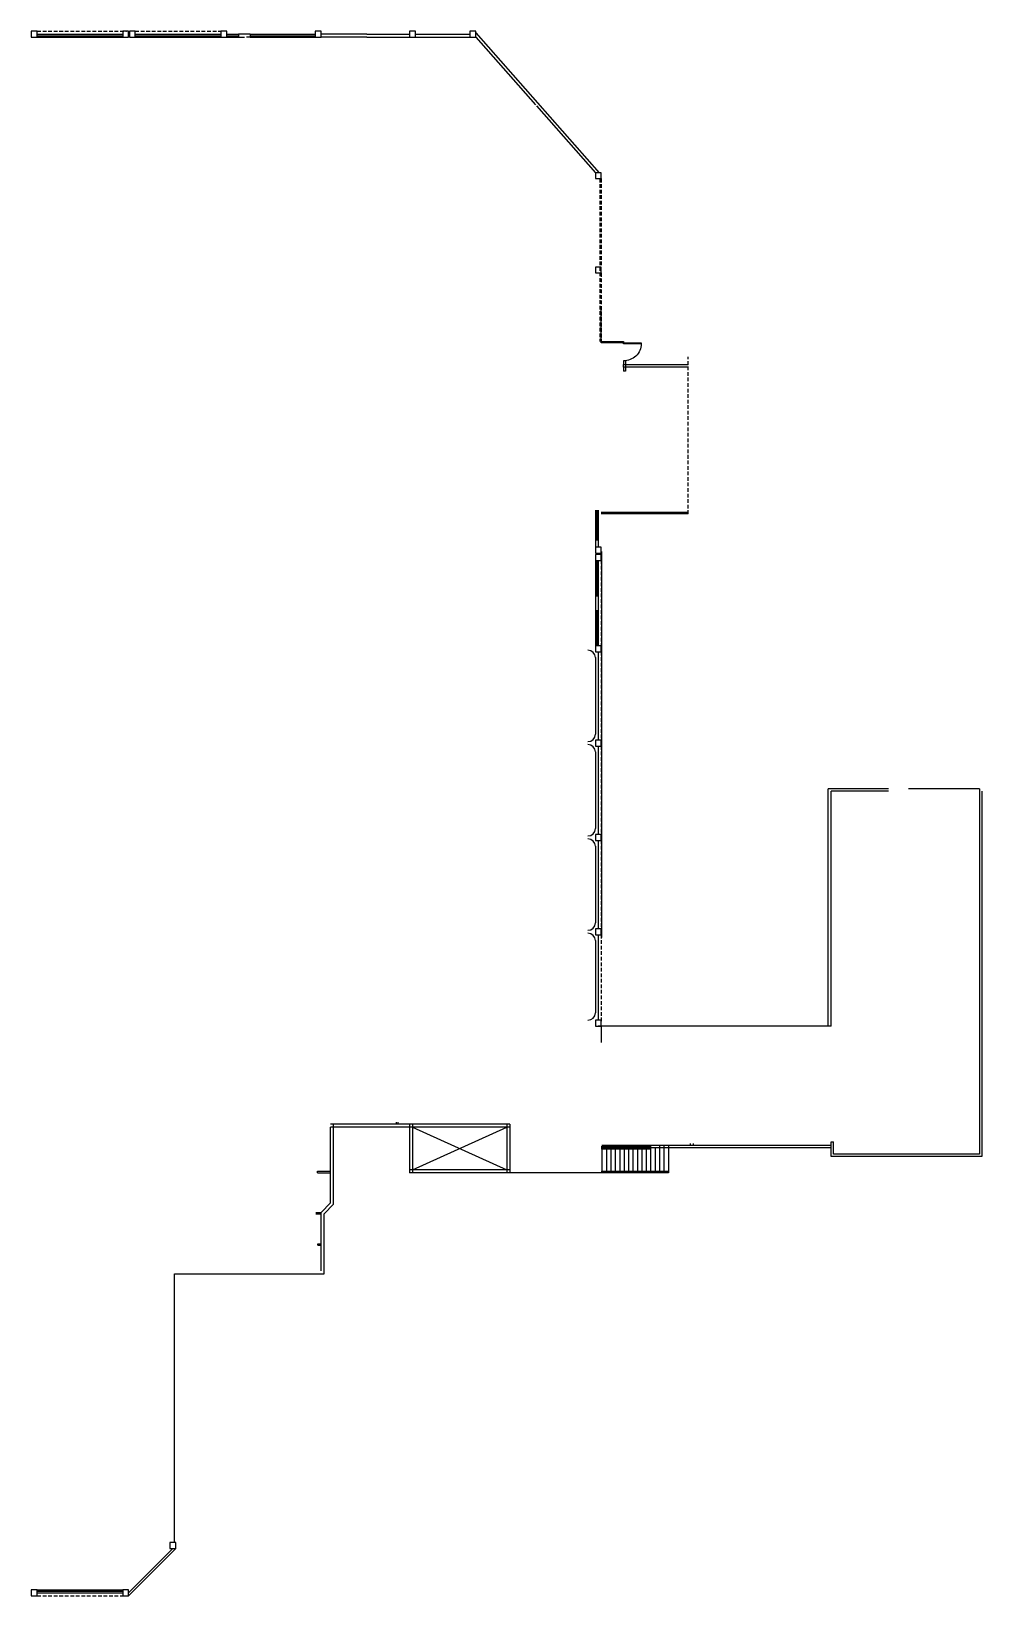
# Model space of a CAD drawing. Header units: metres. Extents: x 51 to 18146, y -212 to 18074.
# Drawn here: x 156.1 to 220.6, y 488.6 to 594.8 of the extents above; entities that cross this region are included whole.
import ezdxf

# ---------------------------------------------------------------- set-up
doc = ezdxf.new("R2010")
doc.units = ezdxf.units.M
doc.linetypes.add('HIDDEN', pattern=[0.375, 0.25, -0.125])
doc.layers.get('0').update_dxf_attribs({"color": 250})
for name, color, linetype in [('AY', 1, 'Continuous'), ('COL', 2, 'Continuous'), ('GR', 6, 'Continuous'), ('NO', 250, 'Continuous'), ('PA', 7, 'Continuous'), ('PU', 1, 'Continuous'), ('TA', 3, 'Continuous'), ('VE', 5, 'Continuous')]:
    doc.layers.add(name, color=color, linetype=linetype)
doc.layers.get('0').freeze()

# ---------------------------------------------------------------- blocks, each defined once
blk = doc.blocks.new('-COL40-')
at = {"color": 0}
blk.add_lwpolyline([(-0.2, 0.2), (-0.2, -0.2), (0.2, -0.2), (0.2, 0.2)], close=True, dxfattribs=at)
blk = doc.blocks.new('P-IZ')
at = {"color": 0}
blk.add_lwpolyline([(0.05, 1), (0.05, 0), (0, 0), (0, 1), (0.05, 1, -0.429311), (1, 0, -3.280951)], format="xyb", dxfattribs=at)

msp = doc.modelspace()

# ---------------------------------------------------------------- linework, layer by layer
at = {"layer": 'AY', "color": 0, "linetype": 'HIDDEN'}
for p, q in [((156.544, 594.766), (162.594, 594.766)), ((163.194, 594.766), (168.994, 594.766)), ((194.694, 584.766), (194.694, 573.721)), ((194.794, 584.766), (194.794, 578.766)), ((194.794, 578.366), (194.794, 573.621)), ((200.694, 562.016), (200.694, 572.666)), ((194.794, 558.866), (194.794, 553.066)), ((194.794, 552.666), (194.794, 546.666)), ((194.794, 546.266), (194.794, 540.266)), ((194.794, 539.866), (194.794, 533.866)), ((194.794, 533.466), (194.794, 527.466)), ((156.544, 488.616), (162.344, 488.616))]:
    msp.add_line(p, q, dxfattribs=at)
at = {"layer": 'AY', "color": 0}
for p, q in [((194.844, 533.266), (194.844, 559.466)), ((214.267, 543.366), (210.194, 543.366)), ((220.444, 543.366), (220.444, 518.566)), ((210.394, 519.166), (194.844, 519.166)), ((210.394, 519.416), (210.544, 519.416)), ((210.394, 519.016), (210.394, 519.416)), ((210.544, 518.566), (210.544, 519.416)), ((220.444, 518.566), (210.544, 518.566))]:
    msp.add_line(p, q, dxfattribs=at)
at = {"layer": 'AY', "color": 15}
for points in [[(210.194, 527.266), (210.194, 543.366)], [(210.394, 527.266), (210.394, 543.216)]]:
    msp.add_lwpolyline(points, dxfattribs=at)
at = {"layer": 'GR', "color": 15}
for p, q in [((198.744, 519.166), (198.744, 517.416)), ((199.044, 519.166), (199.044, 517.416)), ((199.344, 519.166), (199.344, 517.416)), ((194.844, 518.966), (194.844, 517.416)), ((195.144, 518.966), (195.144, 517.416)), ((195.444, 518.966), (195.444, 517.416)), ((195.744, 518.966), (195.744, 517.416)), ((196.044, 518.966), (196.044, 517.416)), ((196.344, 518.966), (196.344, 517.416)), ((196.644, 518.966), (196.644, 517.416)), ((196.944, 518.966), (196.944, 517.416)), ((197.244, 518.966), (197.244, 517.416)), ((197.544, 518.966), (197.544, 517.416)), ((197.844, 518.966), (197.844, 517.416)), ((198.144, 518.966), (198.144, 517.416)), ((198.444, 519.016), (198.444, 517.416))]:
    msp.add_line(p, q, dxfattribs=at)
for points in [[(198.144, 519.066), (198.144, 519.016), (194.844, 519.016), (194.844, 519.116), (198.144, 519.116), (198.144, 519.066), (194.844, 519.066)], [(198.144, 518.966), (198.144, 518.916), (194.844, 518.916), (194.844, 519.016), (198.144, 519.016), (198.144, 518.966), (194.844, 518.966)], [(199.344, 517.366), (199.344, 517.316), (194.844, 517.316), (194.844, 517.416), (199.344, 517.416), (199.344, 517.366), (194.844, 517.366)]]:
    msp.add_lwpolyline(points, dxfattribs=at)
at = {"layer": 'NO'}
for p, q in [((182.194, 594.566), (185.894, 594.566)), ((186.294, 594.668), (194.661, 585.166)), ((182.194, 594.366), (185.894, 594.366)), ((186.294, 594.366), (190.335, 589.776)), ((190.401, 589.701), (194.394, 585.166)), ((194.794, 573.721), (196.294, 573.721)), ((194.944, 573.621), (194.794, 573.621)), ((196.294, 573.621), (194.944, 573.621)), ((196.294, 573.721), (196.294, 573.621)), ((196.444, 572.408), (196.294, 572.408)), ((196.294, 572.408), (196.294, 572.166)), ((196.294, 572.166), (200.694, 572.166)), ((196.294, 571.966), (196.294, 572.166)), ((196.444, 572.408), (196.444, 571.703)), ((196.294, 571.966), (196.294, 571.703)), ((196.444, 571.703), (196.294, 571.703)), ((200.694, 562.116), (194.794, 562.116)), ((200.694, 562.016), (194.794, 562.016)), ((220.444, 543.366), (215.641, 543.366)), ((210.394, 527.266), (194.594, 527.266)), ((176.444, 515.266), (176.444, 520.416)), ((176.644, 515.184), (176.644, 520.616)), ((180.894, 520.756), (180.894, 520.616)), ((180.994, 520.756), (180.994, 520.616)), ((181.994, 520.416), (188.394, 517.516)), ((181.994, 517.516), (188.394, 520.416)), ((200.818, 519.292), (200.818, 519.166)), ((201.018, 519.305), (201.018, 519.166)), ((175.556, 517.416), (176.444, 517.416)), ((175.556, 517.316), (175.556, 517.416)), ((175.556, 517.316), (176.444, 517.316)), ((188.594, 517.516), (181.794, 517.516)), ((188.594, 517.316), (181.794, 517.316)), ((194.844, 517.316), (188.594, 517.316)), ((175.436, 514.616), (175.794, 514.616)), ((175.436, 514.516), (175.794, 514.516)), ((175.568, 512.492), (175.794, 512.492)), ((175.568, 512.392), (175.568, 512.492)), ((175.568, 512.392), (175.794, 512.392)), ((165.844, 492.216), (165.844, 510.466)), ((162.744, 488.816), (165.744, 491.816)), ((165.944, 492.216), (165.844, 492.216))]:
    msp.add_line(p, q, dxfattribs=at)
at = {"layer": 'PA', "color": 0}
for p, q in [((170.194, 594.566), (170.194, 594.366)), ((170.994, 594.566), (170.194, 594.566)), ((170.994, 594.566), (170.994, 594.366)), ((178.894, 594.566), (175.794, 594.566)), ((160.244, 594.366), (160.394, 594.366)), ((170.194, 594.366), (170.594, 594.366)), ((170.994, 594.366), (170.744, 594.366)), ((178.894, 594.366), (175.794, 594.366)), ((200.694, 571.966), (196.294, 571.966)), ((194.394, 560.266), (194.594, 560.266)), ((194.394, 560.266), (194.394, 559.766)), ((194.594, 560.266), (194.594, 559.766)), ((194.394, 556.466), (194.394, 555.466)), ((194.394, 556.466), (194.594, 556.466)), ((194.594, 556.466), (194.594, 555.466)), ((194.394, 555.466), (194.594, 555.466)), ((194.394, 552.266), (194.394, 547.066)), ((194.594, 552.666), (194.594, 546.666)), ((194.394, 545.866), (194.394, 540.666)), ((194.594, 546.266), (194.594, 540.266)), ((194.394, 539.466), (194.394, 534.266)), ((194.594, 539.866), (194.594, 533.866)), ((194.394, 533.066), (194.394, 528.166)), ((194.594, 533.466), (194.594, 527.666))]:
    msp.add_line(p, q, dxfattribs=at)
at = {"layer": 'PA', "color": 15}
for centre, start, end in [((193.894, 552.266), 0, 90), ((193.894, 547.066), 270, 0), ((193.894, 545.866), 0, 90), ((193.894, 540.666), 270, 0), ((193.894, 539.466), 0, 90), ((193.894, 534.266), 270, 0), ((193.894, 533.066), 0, 90), ((193.894, 528.166), 270, 0)]:
    msp.add_arc(centre, 0.5, start, end, dxfattribs=at)
at = {"layer": 'TA', "color": 0}
for p, q in [((214.267, 543.216), (210.394, 543.216)), ((194.794, 527.266), (194.794, 526.143)), ((181.794, 520.616), (176.444, 520.616)), ((181.794, 520.416), (176.444, 520.416)), ((188.594, 520.616), (181.794, 520.616)), ((181.794, 520.616), (181.794, 517.316)), ((188.594, 520.416), (181.794, 520.416)), ((181.994, 520.616), (181.994, 517.316)), ((188.394, 520.616), (188.394, 517.316)), ((188.594, 520.616), (188.594, 517.316)), ((175.794, 514.616), (176.444, 515.266)), ((175.994, 514.534), (176.644, 515.184)), ((175.794, 510.666), (175.794, 514.616)), ((175.994, 510.466), (175.994, 514.534)), ((165.844, 510.466), (175.994, 510.466)), ((165.944, 491.816), (162.744, 488.616))]:
    msp.add_line(p, q, dxfattribs=at)
at = {"layer": 'TA', "color": 15}
msp.add_lwpolyline([(220.594, 543.216), (220.594, 518.416), (210.394, 518.416), (210.394, 519.016), (194.844, 519.016)], dxfattribs=at)
at = {"layer": 'VE', "color": 0}
for p, q in [((156.544, 594.566), (162.344, 594.566)), ((156.544, 594.466), (162.344, 594.466)), ((163.194, 594.566), (168.994, 594.566)), ((163.194, 594.466), (168.994, 594.466)), ((169.394, 594.566), (170.194, 594.566)), ((169.394, 594.466), (170.194, 594.466)), ((170.994, 594.566), (175.394, 594.566)), ((170.994, 594.466), (175.394, 594.466)), ((178.894, 594.566), (181.794, 594.566)), ((156.544, 594.416), (162.344, 594.416)), ((156.544, 594.366), (160.244, 594.366)), ((160.394, 594.366), (162.344, 594.366)), ((163.194, 594.416), (168.994, 594.416)), ((163.194, 594.366), (168.994, 594.366)), ((169.394, 594.416), (170.194, 594.416)), ((169.394, 594.366), (170.194, 594.366)), ((170.994, 594.416), (175.394, 594.416)), ((170.994, 594.366), (175.394, 594.366)), ((178.894, 594.366), (181.794, 594.366)), ((194.794, 573.621), (194.794, 576.066)), ((194.394, 562.266), (194.394, 560.266)), ((194.444, 562.266), (194.444, 560.266)), ((194.494, 562.266), (194.494, 560.266)), ((194.594, 562.266), (194.594, 560.266)), ((194.394, 558.866), (194.394, 556.466)), ((194.444, 558.866), (194.444, 556.466)), ((194.494, 558.866), (194.494, 556.466)), ((194.594, 558.866), (194.594, 556.466)), ((194.394, 555.466), (194.394, 553.066)), ((194.444, 555.466), (194.444, 553.066)), ((194.494, 555.466), (194.494, 553.066)), ((194.594, 555.466), (194.594, 553.066)), ((156.544, 489.016), (162.344, 489.016)), ((156.544, 488.966), (162.344, 488.966)), ((156.544, 488.916), (162.344, 488.916)), ((156.544, 488.816), (162.344, 488.816))]:
    msp.add_line(p, q, dxfattribs=at)

# ---------------------------------------------------------------- block references
at = {"layer": 'COL', "color": 0}
for p in [(156.344, 594.566), (156.344, 594.566), (162.544, 594.566), (162.994, 594.566), (169.194, 594.566), (175.594, 594.566), (181.994, 594.566), (186.094, 594.566), (194.594, 584.966), (194.594, 578.566), (194.594, 559.566), (194.594, 559.066), (194.594, 552.866), (194.594, 546.466), (194.594, 540.066), (194.594, 533.666), (194.594, 527.466), (165.744, 492.016), (156.344, 488.816), (162.544, 488.816)]:
    msp.add_blockref('-COL40-', p, dxfattribs=at)
at = {"layer": 'PU', "color": 0, "xscale": 1.204524480124168, "yscale": 1.204524480124168, "zscale": 1.204524480124168, "rotation": 270}
msp.add_blockref('P-IZ', (196.294, 573.621), dxfattribs=at)

doc.saveas('drawing.dxf')
